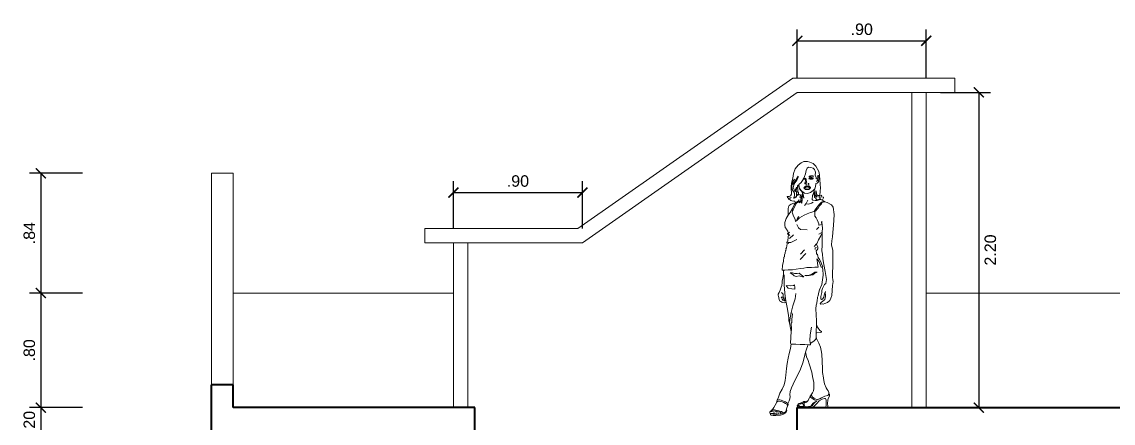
# Model space of a CAD drawing. Header units: millimetres. Extents: x 148 to 249, y 24 to 77.
# Drawn here: x 165.78 to 173.4, y 51.63 to 54.43 of the extents above; entities that cross this region are included whole.
import ezdxf

# ---------------------------------------------------------------- set-up
doc = ezdxf.new("R2010")
doc.units = ezdxf.units.MM
doc.header["$PDMODE"] = 32
doc.linetypes.add('HIDDEN2', pattern=[4.7625, 3.175, -1.5875])
doc.layers.get('0').update_dxf_attribs({"lineweight": 0})
doc.layers.get('Defpoints').update_dxf_attribs({"lineweight": 0})
for name, color, linetype, lineweight in [('A-Dims', 22, 'Continuous', 0), ('A-Stair', 53, 'Continuous', 0), ('linea fachada', 181, 'Continuous', 40), ('muros bajos', 223, 'HIDDEN2', 18)]:
    doc.layers.add(name, color=color, linetype=linetype, lineweight=lineweight)
doc.styles.add('ejes', font='swissel.ttf')
doc.dimstyles.new('DIM50', dxfattribs={"dimtxt": 0.08, "dimasz": 0.07, "dimexe": 0.08, "dimexo": 0.1, "dimgap": 0.04, "dimtad": 2, "dimzin": 4, "dimdsep": 46, "dimtxsty": 'ejes', "dimblk": 'ARCHTICK', "dimcen": 0.05, "dimadec": 0, "dimazin": 0, "dimtfac": 1, "dimtix": 1, "dimtmove": 0, "dimatfit": 3, "dimfxl": 0.08, "dimarcsym": 0})

# ---------------------------------------------------------------- blocks, each defined once
blk = doc.blocks.new('_ArchTick')
at = {"color": 0, "linetype": 'ByBlock', "const_width": 0.15}
blk.add_lwpolyline([(-0.5, -0.5), (0.5, 0.5)], dxfattribs=at)
blk = doc.blocks.new('*D60')
at = {"layer": 'A-Dims', "color": 0, "lineweight": -2}
for p, q in [((166.2023, 51.7332), (165.8316, 51.7332)), ((165.9116, 51.7332), (165.9116, 51.5332)), ((166.2023, 51.5332), (165.8316, 51.5332))]:
    blk.add_line(p, q, dxfattribs=at)
at = {"layer": 'Defpoints', "color": 0}
for p in [(166.3023, 51.7332), (165.9116, 51.5332), (166.3023, 51.5332)]:
    blk.add_point(p, dxfattribs=at)
at = {"layer": 'A-Dims', "color": 0, "lineweight": -2, "xscale": 0.07, "yscale": 0.07, "zscale": 0.07}
for p, rotation in [((165.9116, 51.7332), 270), ((165.9116, 51.5332), 90)]:
    blk.add_blockref('_ArchTick', p, dxfattribs=dict(at, rotation=rotation))
at = {"layer": 'A-Dims', "color": 0, "insert": (165.8316, 51.6332), "char_height": 0.08, "attachment_point": 5, "rotation": 90, "style": 'ejes'}
blk.add_mtext('.20', dxfattribs=at)
blk = doc.blocks.new('*D61')
at = {"layer": 'A-Dims', "color": 0, "lineweight": -2}
for p, q in [((166.2023, 52.5332), (165.8316, 52.5332)), ((165.9116, 52.5332), (165.9116, 51.7332)), ((166.2023, 51.7332), (165.8316, 51.7332))]:
    blk.add_line(p, q, dxfattribs=at)
at = {"layer": 'Defpoints', "color": 0}
for p in [(166.3023, 52.5332), (165.9116, 51.7332), (166.3023, 51.7332)]:
    blk.add_point(p, dxfattribs=at)
at = {"layer": 'A-Dims', "color": 0, "lineweight": -2, "xscale": 0.07, "yscale": 0.07, "zscale": 0.07}
for p, rotation in [((165.9116, 52.5332), 90), ((165.9116, 51.7332), 270)]:
    blk.add_blockref('_ArchTick', p, dxfattribs=dict(at, rotation=rotation))
at = {"layer": 'A-Dims', "color": 0, "insert": (165.8316, 52.1332), "char_height": 0.08, "attachment_point": 5, "rotation": 90, "style": 'ejes'}
blk.add_mtext('.80', dxfattribs=at)
blk = doc.blocks.new('*D62')
at = {"layer": 'A-Dims', "color": 0, "lineweight": -2}
for p, q in [((166.2023, 53.3683), (165.8316, 53.3683)), ((165.9116, 53.3683), (165.9116, 52.5332)), ((166.2023, 52.5332), (165.8316, 52.5332))]:
    blk.add_line(p, q, dxfattribs=at)
at = {"layer": 'Defpoints', "color": 0}
for p in [(166.3023, 53.3683), (165.9116, 52.5332), (166.3023, 52.5332)]:
    blk.add_point(p, dxfattribs=at)
at = {"layer": 'A-Dims', "color": 0, "lineweight": -2, "xscale": 0.07, "yscale": 0.07, "zscale": 0.07}
for p, rotation in [((165.9116, 53.3683), 90), ((165.9116, 52.5332), 270)]:
    blk.add_blockref('_ArchTick', p, dxfattribs=dict(at, rotation=rotation))
at = {"layer": 'A-Dims', "color": 0, "insert": (165.8316, 52.9507), "char_height": 0.08, "attachment_point": 5, "rotation": 90, "style": 'ejes'}
blk.add_mtext('.84', dxfattribs=at)
blk = doc.blocks.new('*D63')
at = {"layer": 'A-Dims', "color": 0, "lineweight": -2}
for p, q in [((172.1919, 53.9332), (172.5397, 53.9332)), ((172.4597, 53.9332), (172.4597, 51.7332)), ((172.1919, 51.7332), (172.5397, 51.7332))]:
    blk.add_line(p, q, dxfattribs=at)
at = {"layer": 'Defpoints', "color": 0}
for p in [(172.0919, 53.9332), (172.0919, 51.7332), (172.4597, 51.7332)]:
    blk.add_point(p, dxfattribs=at)
at = {"layer": 'A-Dims', "color": 0, "lineweight": -2, "xscale": 0.07, "yscale": 0.07, "zscale": 0.07}
for p, rotation in [((172.4597, 53.9332), 90), ((172.4597, 51.7332), 270)]:
    blk.add_blockref('_ArchTick', p, dxfattribs=dict(at, rotation=rotation))
at = {"layer": 'A-Dims', "color": 0, "insert": (172.5397, 52.8332), "char_height": 0.08, "attachment_point": 5, "rotation": 90, "style": 'ejes'}
blk.add_mtext('2.20', dxfattribs=at)
blk = doc.blocks.new('*D66')
at = {"layer": 'A-Dims', "color": 0, "lineweight": -2}
for p, q in [((168.7919, 52.9832), (168.7919, 53.3142)), ((169.6919, 52.9832), (169.6919, 53.3142)), ((168.7919, 53.2342), (169.6919, 53.2342))]:
    blk.add_line(p, q, dxfattribs=at)
at = {"layer": 'Defpoints', "color": 0}
for p in [(169.6919, 53.2342), (168.7919, 52.8832), (169.6919, 52.8832)]:
    blk.add_point(p, dxfattribs=at)
at = {"layer": 'A-Dims', "color": 0, "lineweight": -2, "xscale": 0.07, "yscale": 0.07, "zscale": 0.07, "rotation": 180}
blk.add_blockref('_ArchTick', (168.7919, 53.2342), dxfattribs=at)
at = {"layer": 'A-Dims', "color": 0, "lineweight": -2, "xscale": 0.07, "yscale": 0.07, "zscale": 0.07}
blk.add_blockref('_ArchTick', (169.6919, 53.2342), dxfattribs=at)
at = {"layer": 'A-Dims', "color": 0, "insert": (169.2419, 53.3142), "char_height": 0.08, "attachment_point": 5, "style": 'ejes'}
blk.add_mtext('.90', dxfattribs=at)
blk = doc.blocks.new('*D67')
at = {"layer": 'A-Dims', "color": 0, "lineweight": -2}
for p, q in [((171.1919, 54.0332), (171.1919, 54.3729)), ((172.0919, 54.0332), (172.0919, 54.3729)), ((171.1919, 54.2929), (172.0919, 54.2929))]:
    blk.add_line(p, q, dxfattribs=at)
at = {"layer": 'Defpoints', "color": 0}
for p in [(172.0919, 54.2929), (171.1919, 53.9332), (172.0919, 53.9332)]:
    blk.add_point(p, dxfattribs=at)
at = {"layer": 'A-Dims', "color": 0, "lineweight": -2, "xscale": 0.07, "yscale": 0.07, "zscale": 0.07, "rotation": 180}
blk.add_blockref('_ArchTick', (171.1919, 54.2929), dxfattribs=at)
at = {"layer": 'A-Dims', "color": 0, "lineweight": -2, "xscale": 0.07, "yscale": 0.07, "zscale": 0.07}
blk.add_blockref('_ArchTick', (172.0919, 54.2929), dxfattribs=at)
at = {"layer": 'A-Dims', "color": 0, "insert": (171.6419, 54.3729), "char_height": 0.08, "attachment_point": 5, "style": 'ejes'}
blk.add_mtext('.90', dxfattribs=at)
blk = doc.blocks.new('A$C50AA44B7')
for points in [[(0.2804, 1.7687), (0.2627, 1.7736), (0.2381, 1.773), (0.2191, 1.7632), (0.1989, 1.7473), (0.1775, 1.7209), (0.1646, 1.6885), (0.1615, 1.656), (0.1566, 1.6403), (0.1527, 1.6222), (0.1494, 1.5977), (0.1494, 1.5791), (0.1505, 1.5589), (0.1505, 1.5437), (0.1456, 1.5341), (0.1364, 1.5284), (0.1288, 1.5277), (0.1219, 1.5277), (0.1235, 1.5208), (0.1296, 1.5174), (0.1402, 1.5166), (0.1497, 1.5212), (0.1429, 1.517), (0.1334, 1.5151), (0.1284, 1.5143), (0.1353, 1.5064), (0.1425, 1.5044), (0.1471, 1.5003), (0.1543, 1.4976), (0.1638, 1.4968), (0.1692, 1.4984), (0.1726, 1.4926), (0.1764, 1.4915), (0.1852, 1.4892), (0.192, 1.4915), (0.2016, 1.4976), (0.2057, 1.5044), (0.2038, 1.4961), (0.197, 1.49), (0.2023, 1.4907), (0.2069, 1.4953), (0.2069, 1.4869), (0.205, 1.4843), (0.2137, 1.4919), (0.216, 1.5067), (0.2172, 1.514), (0.2198, 1.501), (0.2198, 1.4885), (0.2229, 1.4824), (0.224, 1.4892), (0.2263, 1.4995), (0.2256, 1.5117), (0.2256, 1.5242), (0.2263, 1.5338), (0.2309, 1.5395), (0.2317, 1.5334), (0.2324, 1.5254), (0.2366, 1.5166), (0.2385, 1.5166), (0.2347, 1.533), (0.2339, 1.5421), (0.2305, 1.5513), (0.2263, 1.5627)], [(0.2804, 1.7687), (0.3024, 1.7583), (0.3214, 1.74), (0.3414, 1.7037), (0.3464, 1.6801), (0.3504, 1.6395), (0.3508, 1.6198), (0.3541, 1.5824), (0.3528, 1.5715), (0.3506, 1.5578), (0.3491, 1.5418), (0.3469, 1.5359), (0.3524, 1.5329), (0.3625, 1.537), (0.358, 1.5285), (0.3591, 1.5255), (0.3758, 1.524), (0.3747, 1.5192), (0.3703, 1.5099), (0.3606, 1.5062), (0.3517, 1.5077), (0.3443, 1.5055), (0.3316, 1.4999), (0.3179, 1.501), (0.3016, 1.504), (0.2952, 1.5084), (0.2978, 1.5355), (0.3049, 1.5511), (0.309, 1.566), (0.3099, 1.5744), (0.3144, 1.5811)], [(0.2733, 1.6518), (0.274, 1.6509), (0.2768, 1.6511), (0.2824, 1.6493), (0.2901, 1.6491), (0.2985, 1.6494), (0.3032, 1.6525), (0.3029, 1.6568), (0.2995, 1.6598), (0.2935, 1.6616), (0.2851, 1.6614), (0.2782, 1.6584), (0.2759, 1.6555), (0.2747, 1.6533), (0.2733, 1.6518)], [(0.3319, 1.6509), (0.3334, 1.645), (0.3329, 1.6402), (0.3302, 1.6381), (0.328, 1.6359), (0.3268, 1.6341)], [(0.352, 1.5103), (0.3746, 1.498), (0.3835, 1.4915), (0.4001, 1.4876), (0.4312, 1.4699), (0.4421, 1.4532), (0.4498, 1.404), (0.4481, 1.3622), (0.4446, 1.3273), (0.4402, 1.2777), (0.4368, 1.2481), (0.4324, 1.2202), (0.4307, 1.1914), (0.439, 1.1506), (0.4408, 1.0996), (0.439, 1.0418), (0.4379, 0.9944), (0.4385, 0.9664), (0.439, 0.9481), (0.443, 0.9345), (0.4399, 0.9213), (0.4373, 0.9084), (0.4351, 0.8732), (0.434, 0.8388), (0.4269, 0.8194), (0.4202, 0.803), (0.4034, 0.7888), (0.3836, 0.7817), (0.3724, 0.778), (0.3646, 0.7791), (0.3564, 0.7769), (0.3527, 0.7817), (0.3627, 0.7933), (0.3683, 0.7951), (0.3833, 0.8093), (0.3885, 0.8302), (0.3885, 0.844), (0.3864, 0.8541), (0.3891, 0.8659), (0.384, 0.8551), (0.3825, 0.8501), (0.3777, 0.8261), (0.3687, 0.8127), (0.3616, 0.8089), (0.3557, 0.8142), (0.3575, 0.8317), (0.3613, 0.8489), (0.3635, 0.8582), (0.3635, 0.8723), (0.3687, 0.8854), (0.3739, 0.9014), (0.3818, 0.9137), (0.3915, 0.9223), (0.396, 0.9484), (0.3876, 1.0053), (0.3781, 1.0539), (0.3707, 1.094), (0.3675, 1.1251), (0.3643, 1.1486), (0.3656, 1.1883), (0.3659, 1.2198), (0.3653, 1.2483), (0.3649, 1.2752), (0.3607, 1.2667), (0.3571, 1.2542), (0.341, 1.226), (0.3275, 1.1988), (0.3256, 1.1926), (0.3348, 1.1765), (0.3361, 1.163), (0.3311, 1.1555), (0.3236, 1.1502), (0.3252, 1.1368), (0.3256, 1.1263), (0.3305, 1.125), (0.3338, 1.1227), (0.3357, 1.1115), (0.338, 1.1017), (0.3479, 1.0892), (0.3577, 1.0673), (0.3609, 1.0557), (0.3698, 1.039), (0.369, 1.0356), (0.3585, 1.0356), (0.3524, 1.0551), (0.3452, 1.0724), (0.3315, 1.0903), (0.3276, 1.0939), (0.3299, 1.0819), (0.3325, 1.0633), (0.3347, 1.0473), (0.337, 1.0369), (0.3354, 1.0358), (0.3134, 1.0352), (0.2923, 1.0331), (0.2598, 1.0331), (0.2377, 1.029), (0.2138, 1.0261), (0.1842, 1.0215), (0.158, 1.0168), (0.1278, 1.0168), (0.1051, 1.0133), (0.0876, 1.0151), (0.0888, 1.0465), (0.0952, 1.0761), (0.0987, 1.1057), (0.1039, 1.1069), (0.1033, 1.1203), (0.108, 1.1319), (0.1086, 1.1511), (0.1144, 1.1551), (0.1121, 1.1627), (0.1161, 1.1697), (0.1214, 1.1993), (0.1202, 1.2109), (0.1214, 1.2144), (0.1266, 1.2167), (0.1272, 1.2464), (0.1307, 1.2603), (0.1249, 1.2638), (0.1243, 1.2685), (0.1272, 1.2731), (0.1254, 1.2865), (0.1214, 1.2911), (0.1202, 1.2975), (0.108, 1.3132), (0.1051, 1.328), (0.1055, 1.3462), (0.1145, 1.3738), (0.1283, 1.3973), (0.1425, 1.4168), (0.1591, 1.4448), (0.1709, 1.4711), (0.179, 1.4833), (0.1847, 1.4865), (0.1928, 1.4878), (0.2037, 1.4898)], [(0.1847, 1.4865), (0.1676, 1.4817), (0.1483, 1.4741), (0.1346, 1.4665), (0.1302, 1.457), (0.1285, 1.4421), (0.1283, 1.4192), (0.1285, 1.4021), (0.128, 1.3965)], [(0.1944, 1.4856), (0.1861, 1.4828), (0.1768, 1.4652), (0.1623, 1.4362), (0.1578, 1.4293), (0.1588, 1.4244), (0.1557, 1.4189), (0.1657, 1.392), (0.1771, 1.3692), (0.1799, 1.3533), (0.1906, 1.3643), (0.2068, 1.3785), (0.2227, 1.3882), (0.24, 1.3971), (0.2607, 1.4068), (0.2853, 1.4158), (0.3095, 1.4234), (0.316, 1.4355), (0.335, 1.4607), (0.3489, 1.4766), (0.3599, 1.488), (0.3666, 1.4921), (0.3816, 1.4933)], [(0.2648, 1.5034), (0.2548, 1.4787), (0.243, 1.4654)], [(0.2548, 1.478), (0.27, 1.4761), (0.2921, 1.482), (0.3039, 1.4897)], [(0.3835, 1.4912), (0.3785, 1.491), (0.3715, 1.4896), (0.3663, 1.4856), (0.3614, 1.477), (0.3482, 1.4626), (0.3372, 1.4477), (0.3274, 1.4367), (0.3206, 1.4291), (0.3147, 1.4227), (0.3134, 1.4155), (0.3135, 1.4045), (0.3148, 1.3917), (0.3229, 1.3791), (0.3309, 1.3652), (0.337, 1.3503), (0.3418, 1.3375), (0.3432, 1.3289), (0.345, 1.3276), (0.3552, 1.3319), (0.3646, 1.3353)], [(0.186, 1.3593), (0.1946, 1.3782), (0.202, 1.3881)], [(0.1878, 1.334), (0.1996, 1.3087), (0.214, 1.2977), (0.2621, 1.296)], [(0.3424, 1.3146), (0.3255, 1.2985)], [(0.3624, 1.3364), (0.361, 1.3459), (0.3629, 1.3563), (0.3639, 1.3459), (0.366, 1.331), (0.3674, 1.3056), (0.3662, 1.2841), (0.3649, 1.2752)], [(0.1312, 1.1984), (0.1259, 1.2067), (0.1463, 1.2074), (0.188, 1.2286)], [(0.1389, 1.2562), (0.131, 1.2658), (0.1339, 1.2778), (0.1393, 1.2803)], [(0.166, 1.2619), (0.1388, 1.2347)], [(0.3643, 1.2783), (0.3424, 1.2648)], [(0.2417, 1.1552), (0.2145, 1.1257)], [(0.3258, 1.1987), (0.3099, 1.1794)], [(0.3265, 1.1726), (0.3159, 1.1704), (0.3159, 1.1583)], [(0.2516, 1.1318), (0.2122, 1.0886)], [(0.0958, 1.0139), (0.0964, 0.9981), (0.0948, 0.9881), (0.0996, 0.9797), (0.0993, 0.9452), (0.0999, 0.9123), (0.1019, 0.8827), (0.1081, 0.8311), (0.1154, 0.7883), (0.1209, 0.755), (0.1298, 0.7008), (0.1324, 0.6776), (0.1336, 0.6602), (0.1376, 0.648)], [(0.3659, 1.0359), (0.3698, 1.0203), (0.3727, 0.9805), (0.3691, 0.9469), (0.3629, 0.9151), (0.347, 0.8779), (0.3403, 0.8523), (0.3372, 0.8362), (0.3329, 0.8262), (0.3329, 0.8187), (0.3311, 0.8061), (0.3276, 0.7843), (0.3246, 0.7699), (0.3207, 0.7438), (0.324, 0.7032), (0.3261, 0.6614), (0.3261, 0.6361), (0.333, 0.616), (0.3488, 0.5933), (0.361, 0.5855), (0.3584, 0.5785), (0.3287, 0.5776), (0.3243, 0.5776)], [(0.0967, 0.9866), (0.0915, 0.9565), (0.087, 0.9392), (0.0864, 0.9257), (0.0845, 0.9077), (0.0806, 0.8949), (0.0736, 0.8744), (0.0646, 0.8596), (0.0582, 0.8481), (0.0588, 0.8378), (0.0603, 0.833), (0.0661, 0.8103), (0.0688, 0.8015), (0.0714, 0.7972), (0.0763, 0.7959), (0.0841, 0.7919), (0.0921, 0.789), (0.1021, 0.7872), (0.1126, 0.7892), (0.1154, 0.7917)], [(0.0816, 0.8596), (0.0869, 0.8549), (0.0927, 0.8458), (0.0946, 0.8316), (0.0969, 0.822), (0.1032, 0.8185), (0.1086, 0.8195), (0.1095, 0.8228)], [(0.291, 0.6176), (0.2813, 0.5622), (0.2807, 0.5232), (0.2838, 0.4947), (0.283, 0.493), (0.2755, 0.493), (0.2451, 0.4952), (0.2127, 0.4964), (0.1825, 0.4977), (0.1544, 0.4985), (0.146, 0.5002), (0.1443, 0.5048), (0.1488, 0.5867), (0.1435, 0.6102), (0.1376, 0.648), (0.139, 0.6677), (0.1496, 0.7198), (0.16, 0.7659), (0.1764, 0.8142), (0.1816, 0.8521)], [(0.1132, 0.8018), (0.1067, 0.7994), (0.0997, 0.8008), (0.09, 0.8062), (0.0855, 0.8129), (0.0839, 0.8225), (0.08, 0.8263), (0.0883, 0.8255)], [(0.0937, 0.8232), (0.0983, 0.8127), (0.1039, 0.8074), (0.1114, 0.806)], [(0.1548, 0.7168), (0.1592, 0.7064), (0.1533, 0.673), (0.1533, 0.6492), (0.1496, 0.6455), (0.1496, 0.6298), (0.1526, 0.6172), (0.1511, 0.5934)], [(0.3261, 0.6361), (0.3232, 0.5849), (0.3228, 0.564), (0.3242, 0.5512), (0.3238, 0.5448), (0.3205, 0.5326), (0.3067, 0.5192), (0.29, 0.5063), (0.2833, 0.503)], [(0.3238, 0.5484), (0.3263, 0.5369), (0.3422, 0.506), (0.3541, 0.4773), (0.3586, 0.4539), (0.3631, 0.4282), (0.366, 0.3796), (0.3677, 0.3269), (0.3688, 0.3018), (0.3712, 0.2874), (0.3718, 0.2773), (0.3763, 0.2457), (0.3822, 0.2215), (0.3939, 0.1929), (0.4011, 0.1811), (0.4082, 0.1717), (0.4133, 0.1598), (0.4117, 0.149), (0.4054, 0.1407), (0.3854, 0.1342), (0.3599, 0.123), (0.3494, 0.1173), (0.3439, 0.1173), (0.3361, 0.1122), (0.3324, 0.1108), (0.3252, 0.1115), (0.31, 0.121), (0.2984, 0.1285), (0.2906, 0.1393), (0.2886, 0.1441), (0.2984, 0.159), (0.3062, 0.1723), (0.3076, 0.1886), (0.3069, 0.2117), (0.3066, 0.2297), (0.299, 0.2725), (0.2927, 0.3023), (0.2751, 0.3604), (0.2679, 0.3847), (0.2574, 0.4105), (0.2517, 0.4329), (0.2488, 0.4444)], [(0.1488, 0.4993), (0.1446, 0.4686), (0.1359, 0.4334), (0.1276, 0.3998), (0.1206, 0.3621), (0.1172, 0.3282), (0.1125, 0.2828), (0.1067, 0.2441), (0.0994, 0.2146), (0.0861, 0.1835), (0.0713, 0.1569), (0.0616, 0.1286), (0.0523, 0.1062), (0.0473, 0.089), (0.0377, 0.0715), (0.0276, 0.0559), (0.0179, 0.0426), (0.0069, 0.0302), (0, 0.0251), (0.0009, 0.0164), (0.0101, 0.0132), (0.0179, 0.015), (0.0216, 0.0095), (0.0363, 0.0095), (0.04, 0.0118), (0.0418, 0.0081), (0.0478, 0.0081), (0.0574, 0.01), (0.0593, 0.0137), (0.0662, 0.01), (0.0758, 0.0114), (0.0804, 0.016), (0.0873, 0.015), (0.0988, 0.0155), (0.1112, 0.0288), (0.1195, 0.0532), (0.1232, 0.0665), (0.1268, 0.0839), (0.136, 0.1023), (0.1402, 0.1166), (0.142, 0.1336), (0.1406, 0.1446), (0.143, 0.1679), (0.1511, 0.1933), (0.1627, 0.22), (0.1749, 0.2443), (0.2004, 0.294), (0.2141, 0.3237), (0.231, 0.3675), (0.2398, 0.402), (0.249, 0.4429), (0.2559, 0.4642), (0.2645, 0.4883), (0.2685, 0.4952)], [(0.2477, 0.095), (0.2451, 0.0984), (0.2368, 0.098), (0.2331, 0.0935), (0.2312, 0.0849), (0.2346, 0.0684), (0.2346, 0.0625), (0.2193, 0.0628), (0.2043, 0.0658), (0.1961, 0.0684), (0.1927, 0.0744), (0.192, 0.0677), (0.1979, 0.0617), (0.226, 0.0572), (0.2552, 0.0557), (0.2911, 0.0557), (0.3034, 0.0587), (0.3117, 0.0673), (0.3281, 0.0849), (0.3453, 0.1021), (0.3663, 0.1152), (0.3809, 0.1197), (0.3899, 0.1185), (0.3936, 0.1062), (0.3928, 0.0744), (0.3906, 0.0554), (0.4, 0.0546), (0.4067, 0.055), (0.4048, 0.0658), (0.4029, 0.0849), (0.4041, 0.1062), (0.4086, 0.1193), (0.4164, 0.1346), (0.4179, 0.1451), (0.416, 0.1481), (0.4112, 0.1496)], [(0.2339, 0.094), (0.2273, 0.0924), (0.2194, 0.089), (0.2121, 0.0851), (0.2031, 0.0835), (0.1989, 0.0827), (0.1976, 0.0761), (0.1997, 0.0714), (0.205, 0.0672), (0.2102, 0.0646)], [(0.2026, 0.0816), (0.2095, 0.0794), (0.2155, 0.0803)], [(0.2092, 0.0851), (0.2184, 0.0827), (0.2271, 0.0835)], [(0.2465, 0.095), (0.2436, 0.0963), (0.2399, 0.0887), (0.2397, 0.0787), (0.2428, 0.0646), (0.2518, 0.0619), (0.272, 0.0617), (0.2838, 0.063), (0.2967, 0.0682), (0.3053, 0.0811), (0.3161, 0.0942), (0.3266, 0.1013), (0.324, 0.1047), (0.3111, 0.1105), (0.3001, 0.1163), (0.2935, 0.1213), (0.2875, 0.1268), (0.2817, 0.1336)], [(0.2886, 0.1441), (0.2821, 0.135), (0.2758, 0.1215), (0.2683, 0.1055), (0.2563, 0.0935), (0.2428, 0.0879)], [(0.2659, 0.1024), (0.2544, 0.0961), (0.2465, 0.0942)], [(0.3156, 0.0932), (0.3036, 0.0853), (0.2933, 0.0736), (0.2863, 0.0665), (0.2792, 0.0639), (0.2696, 0.0621)], [(0.0033, 0.0254), (0.009, 0.0282), (0.0151, 0.0272), (0.0158, 0.0307)], [(0.1163, 0.0433), (0.1181, 0.0329), (0.1113, 0.0193), (0.0963, 0.0086), (0.0741, 0.0029), (0.0433, 0), (0.0233, 0.0004), (0.009, 0.0032), (0.0047, 0.0075), (0.0047, 0.0143), (0.0047, 0.0154)], [(0.097, 0.0161), (0.0905, 0.0204), (0.0812, 0.0279), (0.0691, 0.0315), (0.0566, 0.0347), (0.0422, 0.0375), (0.0329, 0.039), (0.0183, 0.0422), (0.0104, 0.0365), (0.0093, 0.0333), (0.0233, 0.0329), (0.0261, 0.0304), (0.0315, 0.0325), (0.0415, 0.0307), (0.0422, 0.0268), (0.048, 0.0307), (0.0569, 0.0293), (0.0605, 0.0254), (0.0605, 0.0225), (0.0655, 0.0261), (0.0726, 0.0243), (0.0755, 0.0211), (0.0794, 0.0164), (0.0798, 0.0143)], [(0.0283, 0.0189), (0.0236, 0.0154), (0.0297, 0.0143), (0.0326, 0.0164), (0.0304, 0.0186)], [(0.0451, 0.0179), (0.0433, 0.015), (0.0494, 0.0161), (0.0519, 0.0172), (0.0483, 0.0182)]]:
    blk.add_lwpolyline(points)
for points in [[(0.3023, 1.7253), (0.3114, 1.718), (0.3181, 1.6971), (0.3177, 1.6768), (0.3227, 1.6618), (0.3236, 1.6523), (0.3322, 1.6546), (0.3358, 1.6641), (0.3335, 1.6723), (0.3372, 1.6745), (0.3435, 1.6704), (0.3417, 1.6523), (0.3408, 1.6406), (0.3403, 1.6315), (0.3308, 1.6207), (0.3218, 1.6202), (0.3209, 1.6143), (0.3195, 1.598), (0.3136, 1.5817), (0.3032, 1.5709), (0.2851, 1.5573), (0.2638, 1.5496), (0.2421, 1.5514), (0.2226, 1.565), (0.2077, 1.584), (0.2045, 1.5971), (0.2031, 1.613), (0.219, 1.6261), (0.233, 1.646), (0.2421, 1.6673), (0.2484, 1.6863), (0.2538, 1.7094), (0.2615, 1.727), (0.2701, 1.7324), (0.2869, 1.7316)], [(0.1987, 1.6699), (0.1849, 1.6482), (0.1725, 1.6297), (0.1628, 1.6123), (0.1641, 1.6311), (0.1729, 1.6505), (0.1618, 1.6321), (0.1574, 1.6174), (0.1531, 1.5998), (0.1569, 1.5783), (0.1666, 1.5627), (0.1726, 1.5509), (0.1726, 1.5352), (0.1704, 1.526), (0.1645, 1.5179), (0.1742, 1.5264), (0.1759, 1.5209), (0.1734, 1.5171), (0.1806, 1.5251), (0.1852, 1.5226), (0.1873, 1.5285), (0.1856, 1.5513), (0.1852, 1.5732), (0.1878, 1.5872), (0.1861, 1.5926), (0.1785, 1.5804), (0.178, 1.5618), (0.178, 1.5601), (0.1692, 1.5774), (0.1628, 1.5918), (0.1679, 1.6066), (0.1738, 1.6234), (0.1835, 1.6344), (0.1903, 1.6479), (0.1975, 1.6631)], [(0.1993, 1.6069), (0.1936, 1.6019), (0.1928, 1.5924), (0.1962, 1.5718), (0.1955, 1.5623), (0.1894, 1.56), (0.1936, 1.5578), (0.2008, 1.5593), (0.2004, 1.5479), (0.1943, 1.541), (0.1897, 1.5372), (0.1913, 1.5349), (0.2019, 1.5395), (0.2092, 1.5421), (0.2134, 1.5353), (0.2126, 1.5277), (0.2103, 1.522), (0.2164, 1.5258), (0.2198, 1.5189), (0.221, 1.5132), (0.221, 1.5281), (0.224, 1.5368), (0.2294, 1.544), (0.2252, 1.5604), (0.2134, 1.573), (0.2054, 1.5856), (0.2027, 1.597)], [(0.2363, 1.6557), (0.2402, 1.6532), (0.2425, 1.651), (0.2424, 1.6495), (0.2411, 1.6494), (0.2395, 1.6488), (0.2361, 1.648), (0.2318, 1.6475)], [(0.2835, 1.5927), (0.2795, 1.5956), (0.2751, 1.5996), (0.272, 1.6034), (0.2688, 1.6035), (0.2661, 1.6014), (0.2632, 1.6012), (0.2588, 1.6017), (0.2568, 1.6037), (0.2533, 1.6035), (0.2507, 1.6009), (0.2474, 1.5976), (0.2435, 1.5947), (0.2399, 1.5905), (0.2384, 1.5878), (0.2416, 1.5843), (0.2464, 1.5805), (0.2501, 1.5779), (0.2569, 1.5771), (0.2614, 1.5777), (0.2665, 1.5773), (0.2718, 1.5783), (0.2765, 1.5817), (0.281, 1.5859), (0.2831, 1.5895), (0.2837, 1.591)], [(0.2414, 1.6671), (0.2431, 1.6658), (0.243, 1.6627), (0.2418, 1.6626), (0.2392, 1.6626)], [(0.249, 1.6569), (0.2525, 1.651), (0.2548, 1.6498), (0.2546, 1.6475), (0.2548, 1.6409), (0.2563, 1.6353), (0.2567, 1.6301), (0.2579, 1.6257), (0.2538, 1.6242), (0.2477, 1.624), (0.2465, 1.6201), (0.2459, 1.6157), (0.2444, 1.6167), (0.245, 1.624), (0.2473, 1.6282), (0.2484, 1.6369), (0.2484, 1.6425), (0.2471, 1.6486), (0.2477, 1.6529), (0.2488, 1.6557)], [(0.2554, 1.6123), (0.2557, 1.6153), (0.2546, 1.6179), (0.2515, 1.6175), (0.2511, 1.615), (0.2512, 1.6135)], [(0.2686, 1.6185), (0.2675, 1.6163), (0.2679, 1.6139), (0.2694, 1.6132), (0.2718, 1.6148), (0.2721, 1.6176), (0.2707, 1.618)], [(0.3066, 1.6701), (0.3012, 1.6727), (0.2954, 1.6738), (0.2897, 1.6737), (0.284, 1.6726), (0.2769, 1.6709), (0.2747, 1.6696), (0.2751, 1.6674), (0.2775, 1.6664), (0.2807, 1.6672), (0.2857, 1.6689), (0.2904, 1.6701), (0.2973, 1.6704), (0.3019, 1.6698), (0.305, 1.6695)], [(0.2842, 1.6575), (0.2807, 1.6565), (0.2789, 1.6545), (0.2793, 1.6527), (0.2825, 1.6518), (0.2865, 1.6515), (0.2854, 1.6535), (0.2857, 1.6567), (0.2854, 1.6578)], [(0.2925, 1.6586), (0.2965, 1.6581), (0.2985, 1.6565), (0.2997, 1.6546), (0.2971, 1.6525), (0.2937, 1.6516), (0.2897, 1.6515), (0.2879, 1.6532), (0.2877, 1.6569), (0.2892, 1.6585)], [(0.2472, 1.5897), (0.247, 1.5919), (0.2468, 1.5925), (0.2462, 1.5927), (0.246, 1.5921), (0.2454, 1.5919), (0.2451, 1.5913), (0.2445, 1.5911), (0.2439, 1.5905), (0.2433, 1.5903), (0.2427, 1.5899), (0.2421, 1.5895), (0.2417, 1.5889), (0.2415, 1.5883), (0.2423, 1.5881), (0.2458, 1.5881), (0.247, 1.5885), (0.2472, 1.5891), (0.2472, 1.5897)], [(0.2757, 1.5924), (0.2728, 1.5958), (0.2659, 1.5971), (0.2569, 1.5966), (0.2512, 1.5956), (0.2486, 1.593), (0.2472, 1.5911), (0.2486, 1.5887), (0.256, 1.5876), (0.2656, 1.5882), (0.2723, 1.5887), (0.2752, 1.5906)], [(0.2812, 1.5921), (0.2806, 1.5923), (0.28, 1.5923), (0.2788, 1.5931), (0.2782, 1.5933), (0.2774, 1.5936), (0.2768, 1.594), (0.2762, 1.5942), (0.2759, 1.5936), (0.2757, 1.5929), (0.2757, 1.5923), (0.2755, 1.5917), (0.2755, 1.5905), (0.2751, 1.5899), (0.2757, 1.5895), (0.2768, 1.5895), (0.2774, 1.5897), (0.278, 1.5897), (0.2786, 1.5899), (0.2792, 1.5903), (0.2798, 1.5909), (0.2804, 1.5911), (0.281, 1.5915), (0.2812, 1.5921)], [(0.3242, 1.5682), (0.3257, 1.5486), (0.334, 1.5347), (0.3427, 1.5347), (0.3463, 1.5311), (0.3432, 1.5244), (0.3515, 1.5218), (0.3515, 1.5156), (0.3391, 1.5053), (0.3267, 1.5079), (0.3185, 1.5182), (0.3113, 1.5223), (0.3108, 1.547), (0.3118, 1.5609), (0.3133, 1.5434), (0.3195, 1.5305), (0.3298, 1.5249), (0.3242, 1.5347), (0.3226, 1.5501), (0.3226, 1.5651)], [(0.1581, 0.9967), (0.1724, 0.9921), (0.1912, 0.9921), (0.2044, 0.9931), (0.2187, 0.9814), (0.2375, 0.9677), (0.2273, 0.9687), (0.2049, 0.9743), (0.1846, 0.9697), (0.1698, 0.9758), (0.1606, 0.9835), (0.1418, 0.9957)], [(0.3312, 0.9998), (0.3139, 0.9998), (0.291, 0.985), (0.2559, 0.9758), (0.2441, 0.9764), (0.2757, 0.9769), (0.3007, 0.982), (0.3149, 0.9937)], [(0.1153, 0.9082), (0.1433, 0.9041), (0.1657, 0.9082), (0.1718, 0.9117), (0.1739, 0.8924), (0.1744, 0.8817), (0.155, 0.8842), (0.1276, 0.8898), (0.1158, 0.9031)], [(0.1234, 0.0683), (0.1249, 0.0683), (0.1281, 0.0787), (0.1238, 0.0865), (0.1106, 0.0947), (0.0948, 0.1005), (0.0794, 0.1069), (0.0698, 0.1098), (0.0616, 0.1101), (0.0523, 0.1069), (0.049, 0.1012), (0.0487, 0.0955), (0.0505, 0.0955), (0.0533, 0.0987), (0.0608, 0.0994), (0.0734, 0.098), (0.0866, 0.0951), (0.098, 0.0912), (0.1095, 0.0851), (0.1195, 0.0787), (0.122, 0.0758), (0.1224, 0.0719)]]:
    blk.add_lwpolyline(points, close=True)

msp = doc.modelspace()

# ---------------------------------------------------------------- linework, layer by layer
at = {"layer": 'A-Stair'}
for p, q in [((167.2533, 53.3683), (167.1032, 53.3683)), ((167.1032, 51.8921), (167.1032, 53.3683)), ((167.2533, 51.8921), (167.2533, 53.3683)), ((167.2533, 52.5332), (168.7919, 52.5332)), ((172.0919, 52.5332), (174.8419, 52.5332))]:
    msp.add_line(p, q, dxfattribs=at)
at = {"layer": 'linea fachada'}
for p, q in [((167.1032, 48.7832), (167.1032, 51.8921)), ((167.2533, 51.8921), (167.1032, 51.8921)), ((167.2533, 51.7332), (167.2533, 51.8921)), ((168.9419, 51.7332), (167.2533, 51.7332)), ((168.9419, 50.5082), (168.9419, 51.7332)), ((171.1919, 51.5582), (171.1919, 51.7332)), ((171.1919, 51.7332), (176.526, 51.7332))]:
    msp.add_line(p, q, dxfattribs=at)
at = {"layer": 'muros bajos'}
for p, q in [((169.6604, 52.9832), (171.1604, 54.0332)), ((171.1604, 54.0332), (172.2919, 54.0332)), ((172.2919, 54.0332), (172.2919, 53.9332)), ((169.6919, 52.8832), (171.1919, 53.9332)), ((171.1919, 53.9332), (172.2919, 53.9332)), ((171.9919, 53.9332), (171.9919, 51.7332)), ((172.0919, 53.9332), (172.0919, 51.7332)), ((169.6604, 52.9832), (168.5919, 52.9832)), ((168.5919, 52.9832), (168.5919, 52.8832)), ((169.6919, 52.8832), (168.5919, 52.8832)), ((168.7919, 52.8832), (168.7919, 51.7332)), ((168.8919, 52.8832), (168.8919, 51.7332))]:
    msp.add_line(p, q, dxfattribs=at)

# ---------------------------------------------------------------- block references
at = {"layer": 'A-Stair'}
msp.add_blockref('A$C50AA44B7', (170.9999, 51.6782), dxfattribs=at)

# ---------------------------------------------------------------- dimensions: what is measured, and where the dimension line sits
at = {"layer": 'A-Dims'}
for base, p1, p2, picture, middle in [((172.0919, 54.2929), (171.1919, 53.9332), (172.0919, 53.9332), '*D67', (171.6419, 54.3729)), ((169.6919, 53.2342), (168.7919, 52.8832), (169.6919, 52.8832), '*D66', (169.2419, 53.3142))]:
    dim = msp.add_linear_dim(base=base, p1=p1, p2=p2, dimstyle='DIM50', dxfattribs=at)
    dim.commit()
    dim.dimension.update_dxf_attribs({"geometry": picture, "text_midpoint": middle})
for base, p1, p2, picture, middle in [((172.4597, 51.7332), (172.0919, 53.9332), (172.0919, 51.7332), '*D63', (172.5397, 52.8332)), ((165.9116, 52.5332), (166.3023, 53.3683), (166.3023, 52.5332), '*D62', (165.8316, 52.9507)), ((165.9116, 51.7332), (166.3023, 52.5332), (166.3023, 51.7332), '*D61', (165.8316, 52.1332)), ((165.9116, 51.5332), (166.3023, 51.7332), (166.3023, 51.5332), '*D60', (165.8316, 51.6332))]:
    dim = msp.add_linear_dim(base=base, p1=p1, p2=p2, angle=90, dimstyle='DIM50', dxfattribs=at)
    dim.commit()
    dim.dimension.update_dxf_attribs({"geometry": picture, "text_midpoint": middle})

doc.saveas('drawing.dxf')
